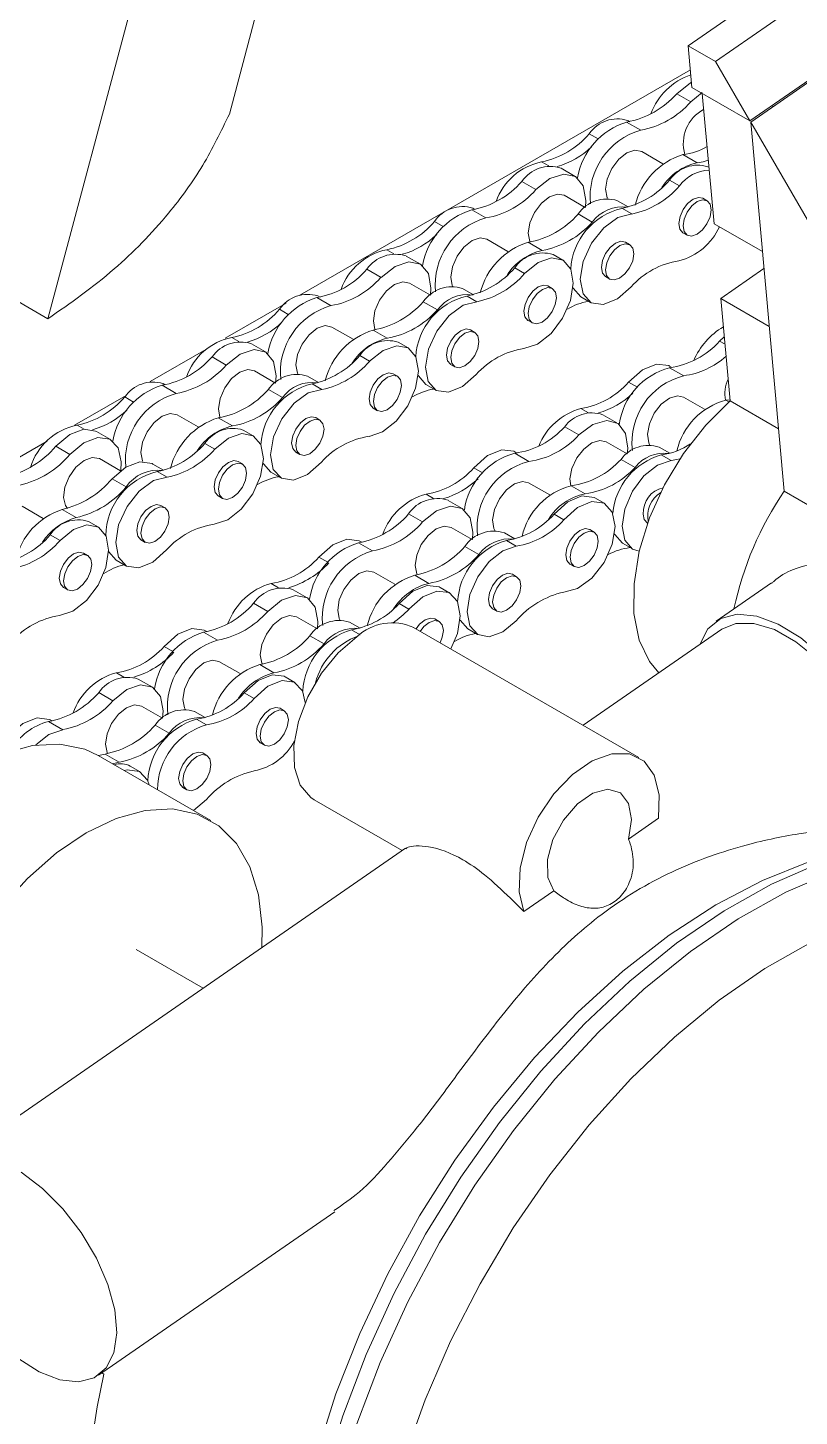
# Model space of a CAD drawing. Header units: millimetres. Extents: x 0 to 1189, y 0 to 841.
# Drawn here: x 765.47 to 773.22, y 663.24 to 677.19 of the extents above; entities that cross this region are included whole.
import ezdxf

# ---------------------------------------------------------------- set-up
doc = ezdxf.new("R2010")
doc.units = ezdxf.units.MM

msp = doc.modelspace()

# ---------------------------------------------------------------- linework, layer by layer
at = {"color": 7, "linetype": 'Continuous', "lineweight": 15}
for p, q in [((767.496, 676.325), (768.284, 679.281)), ((766.832, 678.611), (765.674, 674.268)), ((772.104, 677.011), (773.371, 677.888)), ((772.377, 676.853), (773.644, 677.73)), ((772.724, 676.255), (773.991, 677.132)), ((772.732, 676.243), (773.998, 677.12)), ((772.377, 676.853), (772.104, 677.011)), ((772.104, 677.011), (772.142, 676.591)), ((772.126, 676.769), (768.203, 674.504)), ((772.724, 676.255), (772.377, 676.853)), ((771.989, 676.529), (772.13, 676.447)), ((772.244, 676.542), (772.13, 676.447)), ((772.724, 676.255), (772.142, 676.591)), ((772.364, 675.223), (772.245, 676.532)), ((772.959, 676.4), (772.945, 676.408)), ((771.486, 676.244), (771.628, 676.162)), ((771.518, 676.248), (771.497, 676.261)), ((772.732, 676.243), (773.068, 672.535)), ((773.601, 674.746), (772.732, 676.243)), ((771.849, 675.826), (771.637, 675.949)), ((770.632, 675.843), (770.703, 675.803)), ((772.193, 675.836), (772.052, 675.917)), ((772.312, 675.79), (772.303, 675.795)), ((770.969, 675.698), (770.828, 675.78)), ((772.016, 675.604), (771.917, 675.661)), ((770.433, 675.647), (770.575, 675.566)), ((769.963, 675.367), (769.941, 675.379)), ((771.071, 675.386), (770.859, 675.508)), ((771.502, 675.391), (771.394, 675.453)), ((771.537, 675.321), (771.438, 675.378)), ((772.294, 675.454), (772.252, 675.478)), ((769.931, 675.362), (770.072, 675.281)), ((771.14, 675.239), (770.999, 675.321)), ((772.052, 675.132), (772.094, 675.107)), ((772.85, 674.943), (772.364, 675.223)), ((765.674, 674.268), (764.26, 675.084)), ((769.077, 674.961), (769.147, 674.921)), ((770.293, 674.945), (770.081, 675.067)), ((770.638, 674.954), (770.496, 675.036)), ((771.516, 675.013), (771.474, 675.038)), ((769.414, 674.817), (769.272, 674.898)), ((770.846, 674.856), (770.747, 674.914)), ((768.878, 674.766), (769.019, 674.684)), ((770.461, 674.723), (770.362, 674.78)), ((771.274, 674.691), (771.316, 674.667)), ((772.865, 674.772), (772.432, 674.472)), ((769.516, 674.504), (769.304, 674.626)), ((769.947, 674.509), (769.838, 674.572)), ((770.739, 674.572), (770.696, 674.597)), ((768.068, 674.426), (767.455, 674.072)), ((768.375, 674.481), (768.517, 674.399)), ((768.407, 674.485), (768.385, 674.497)), ((769.585, 674.357), (769.443, 674.439)), ((769.982, 674.439), (769.883, 674.496)), ((771.025, 674.488), (771.124, 674.431)), ((772.918, 674.191), (772.432, 674.472)), ((772.432, 674.472), (772.525, 673.443)), ((768.738, 674.063), (768.526, 674.185)), ((769.082, 674.072), (768.941, 674.154)), ((769.961, 674.131), (769.918, 674.156)), ((770.496, 674.25), (770.539, 674.226)), ((767.521, 674.08), (767.592, 674.039)), ((767.858, 673.935), (767.717, 674.017)), ((769.291, 673.975), (769.192, 674.032)), ((772.42, 674.042), (772.467, 674.085)), ((767.261, 673.96), (766.699, 673.636)), ((767.322, 673.884), (767.464, 673.802)), ((768.905, 673.841), (768.806, 673.898)), ((767.96, 673.622), (767.748, 673.744)), ((769.183, 673.69), (769.141, 673.715)), ((769.718, 673.809), (769.761, 673.785)), ((771.941, 673.778), (771.917, 673.792)), ((771.917, 673.776), (772.059, 673.695)), ((766.82, 673.599), (766.961, 673.517)), ((766.851, 673.603), (766.83, 673.616)), ((768.391, 673.627), (768.282, 673.69)), ((768.426, 673.557), (768.327, 673.614)), ((769.469, 673.607), (769.568, 673.55)), ((771.506, 673.63), (771.594, 673.579)), ((766.461, 673.498), (765.939, 673.197)), ((768.029, 673.476), (767.888, 673.557)), ((772.269, 673.358), (772.057, 673.48)), ((772.483, 673.45), (772.524, 673.454)), ((773.011, 673.163), (772.525, 673.443)), ((767.182, 673.181), (766.97, 673.304)), ((768.941, 673.369), (768.983, 673.344)), ((771.389, 673.222), (771.248, 673.303)), ((765.966, 673.198), (766.036, 673.157)), ((767.527, 673.191), (767.385, 673.272)), ((767.735, 673.093), (767.636, 673.15)), ((768.405, 673.25), (768.363, 673.274)), ((770.865, 673.182), (771.006, 673.1)), ((765.665, 673.039), (765.14, 672.736)), ((766.303, 673.053), (766.161, 673.135)), ((767.35, 672.959), (767.251, 673.016)), ((771.491, 672.909), (771.279, 673.031)), ((765.752, 672.987), (765.894, 672.905)), ((766.404, 672.74), (766.193, 672.863)), ((768.163, 672.928), (768.205, 672.903)), ((770.386, 672.918), (770.362, 672.932)), ((770.362, 672.916), (770.504, 672.835)), ((771.919, 672.916), (771.813, 672.977)), ((771.932, 672.843), (771.833, 672.9)), ((766.836, 672.746), (766.727, 672.808)), ((766.871, 672.676), (766.772, 672.733)), ((767.627, 672.809), (767.585, 672.833)), ((767.914, 672.725), (768.013, 672.668)), ((769.951, 672.77), (770.039, 672.719)), ((771.572, 672.774), (771.43, 672.855)), ((766.46, 672.579), (766.318, 672.66)), ((770.714, 672.498), (770.502, 672.62)), ((771.069, 672.508), (770.928, 672.59)), ((767.385, 672.487), (767.427, 672.462)), ((771.267, 672.41), (771.168, 672.467)), ((773.068, 672.535), (773.775, 672.127)), ((765.627, 672.262), (765.415, 672.384)), ((765.957, 672.27), (765.816, 672.351)), ((766.85, 672.368), (766.807, 672.392)), ((769.295, 672.307), (769.437, 672.226)), ((769.834, 672.362), (769.693, 672.443)), ((770.856, 672.248), (770.757, 672.305)), ((766.18, 672.174), (766.081, 672.231)), ((769.936, 672.049), (769.724, 672.171)), ((771.694, 672.214), (771.697, 672.213)), ((765.795, 672.04), (765.696, 672.097)), ((766.607, 672.046), (766.65, 672.021)), ((768.827, 672.022), (768.806, 672.034)), ((770.364, 672.056), (770.258, 672.117)), ((770.377, 671.983), (770.278, 672.04)), ((771.159, 672.125), (771.117, 672.15)), ((766.072, 671.89), (766.03, 671.914)), ((766.283, 671.928), (766.358, 671.843)), ((768.793, 672.017), (768.934, 671.936)), ((770.002, 671.899), (769.861, 671.981)), ((771.445, 672.012), (771.544, 671.955)), ((766.358, 671.843), (766.457, 671.786)), ((768.395, 671.872), (768.484, 671.821)), ((770.917, 671.803), (770.959, 671.779)), ((769.158, 671.6), (768.946, 671.722)), ((769.5, 671.609), (769.358, 671.691)), ((770.381, 671.676), (770.339, 671.701)), ((772.94, 671.614), (772.385, 671.23)), ((765.83, 671.568), (765.872, 671.543)), ((768.279, 671.464), (768.137, 671.545)), ((769.711, 671.512), (769.612, 671.569)), ((767.74, 671.409), (767.881, 671.328)), ((769.3, 671.35), (769.201, 671.407)), ((770.139, 671.354), (770.181, 671.33)), ((768.38, 671.151), (768.169, 671.273)), ((768.808, 671.158), (768.703, 671.219)), ((769.603, 671.227), (769.561, 671.252)), ((767.237, 671.119), (767.378, 671.037)), ((767.271, 671.124), (767.25, 671.136)), ((768.447, 671.001), (768.305, 671.083)), ((771.61, 669.859), (769.347, 671.165)), ((769.89, 671.152), (769.989, 671.095)), ((772.442, 671.148), (771.049, 670.183)), ((766.84, 670.974), (766.928, 670.923)), ((767.603, 670.702), (767.391, 670.824)), ((767.944, 670.711), (767.803, 670.793)), ((766.723, 670.566), (766.581, 670.647)), ((768.155, 670.614), (768.056, 670.671)), ((766.184, 670.511), (766.325, 670.43)), ((767.745, 670.452), (767.646, 670.509)), ((766.825, 670.253), (766.613, 670.375)), ((768.048, 670.329), (768.005, 670.354)), ((765.681, 670.221), (765.823, 670.139)), ((765.715, 670.226), (765.695, 670.238)), ((767.253, 670.26), (767.147, 670.321)), ((767.266, 670.187), (767.167, 670.244)), ((766.891, 670.103), (766.75, 670.185)), ((767.805, 670.007), (767.848, 669.983)), ((767.309, 669.227), (766.178, 669.88)), ((766.18, 669.879), (766.247, 669.894)), ((766.388, 669.813), (766.247, 669.894)), ((766.322, 669.797), (766.388, 669.813)), ((767.27, 669.88), (767.228, 669.905)), ((766.6, 669.716), (766.501, 669.773)), ((767.028, 669.558), (767.07, 669.534)), ((767.266, 669.436), (767.135, 669.328)), ((768.347, 669.433), (769.23, 668.924)), ((771.505, 669.04), (771.806, 669.249)), ((769.265, 668.948), (764.702, 665.789)), ((770.453, 668.312), (770.754, 668.521)), ((767.234, 667.542), (766.56, 667.931)), ((766.182, 663.652), (768.555, 665.294)), ((766.235, 663.663), (766.215, 663.675))]:
    msp.add_line(p, q, dxfattribs=at)
at = {"color": 8, "linetype": 'Continuous', "lineweight": 15}
for p, q in [((771.111, 676.127), (771.2, 676.076)), ((769.556, 675.245), (769.644, 675.194)), ((768, 674.363), (768.088, 674.312)), ((772.42, 674.042), (772.474, 674.011)), ((766.445, 673.482), (766.533, 673.431)), ((772.513, 673.433), (772.483, 673.45)), ((771.027, 673.366), (771.102, 673.322)), ((769.472, 672.506), (769.547, 672.463)), ((767.916, 671.608), (767.991, 671.564)), ((768.809, 671.092), (768.722, 671.142)), ((766.361, 670.71), (766.436, 670.666))]:
    msp.add_line(p, q, dxfattribs=at)
at = {"color": 7, "linetype": 'Continuous', "lineweight": 15, "flags": 128}
for points in [[(772.138, 676.644), (772.129, 676.639), (771.989, 676.529)], [(771.637, 675.949), (771.57, 675.962), (771.489, 675.935), (771.408, 675.87), (771.338, 675.778), (771.292, 675.672), (771.275, 675.569), (771.29, 675.484), (771.293, 675.478)], [(772.306, 675.86), (772.254, 675.846), (772.193, 675.836)], [(771.072, 675.385), (771.077, 675.456), (771.05, 675.603), (770.973, 675.696), (770.855, 675.722), (770.715, 675.676), (770.575, 675.566)], [(770.515, 675.038), (770.513, 675.043), (770.497, 675.128), (770.514, 675.231), (770.561, 675.337), (770.63, 675.429), (770.711, 675.494), (770.792, 675.521), (770.859, 675.508)], [(772.252, 675.478), (772.207, 675.487), (772.153, 675.469), (772.099, 675.426), (772.053, 675.364), (772.022, 675.294), (772.01, 675.225), (772.021, 675.168), (772.051, 675.132), (772.052, 675.132)], [(772.053, 675.201), (772.064, 675.269), (772.095, 675.34), (772.141, 675.402), (772.195, 675.445), (772.249, 675.463), (772.295, 675.453), (772.325, 675.418), (772.336, 675.361), (772.324, 675.292), (772.293, 675.221), (772.247, 675.16), (772.193, 675.117), (772.139, 675.098), (772.093, 675.108), (772.063, 675.144), (772.053, 675.201)], [(771.537, 675.321), (771.399, 675.286), (771.257, 675.182), (771.134, 675.026), (771.051, 674.843), (771.02, 674.664), (771.048, 674.518), (771.13, 674.428), (771.251, 674.411), (771.393, 674.468), (771.532, 674.59)], [(770.081, 675.067), (770.014, 675.081), (769.933, 675.053), (769.852, 674.988), (769.783, 674.896), (769.736, 674.79), (769.719, 674.687), (769.735, 674.602), (769.737, 674.596)], [(771.474, 675.038), (771.429, 675.047), (771.375, 675.028), (771.321, 674.985), (771.275, 674.924), (771.244, 674.853), (771.233, 674.784), (771.243, 674.727), (771.273, 674.692), (771.274, 674.691)], [(771.275, 674.76), (771.286, 674.829), (771.317, 674.899), (771.363, 674.961), (771.418, 675.004), (771.472, 675.022), (771.517, 675.012), (771.548, 674.977), (771.558, 674.92), (771.547, 674.851), (771.515, 674.781), (771.469, 674.719), (771.415, 674.676), (771.361, 674.658), (771.315, 674.667), (771.285, 674.703), (771.275, 674.76)], [(769.516, 674.504), (769.521, 674.575), (769.495, 674.721), (769.417, 674.815), (769.299, 674.84), (769.16, 674.794), (769.019, 674.684)], [(770.455, 673.968), (770.59, 674.012), (770.727, 674.119), (770.843, 674.274), (770.921, 674.451), (770.95, 674.624), (770.924, 674.766), (770.848, 674.856), (770.733, 674.879), (770.597, 674.832), (770.461, 674.723)], [(768.959, 674.156), (768.957, 674.161), (768.942, 674.246), (768.958, 674.349), (769.005, 674.455), (769.074, 674.548), (769.156, 674.612), (769.237, 674.64), (769.304, 674.626)], [(770.696, 674.597), (770.651, 674.606), (770.597, 674.587), (770.543, 674.544), (770.497, 674.483), (770.466, 674.412), (770.455, 674.343), (770.465, 674.287), (770.495, 674.251), (770.496, 674.25)], [(770.497, 674.319), (770.508, 674.388), (770.539, 674.458), (770.586, 674.52), (770.64, 674.563), (770.694, 674.581), (770.739, 674.572), (770.77, 674.536), (770.78, 674.479), (770.769, 674.41), (770.738, 674.34), (770.692, 674.278), (770.637, 674.235), (770.583, 674.217), (770.538, 674.226), (770.507, 674.262), (770.497, 674.319)], [(770.947, 674.579), (770.949, 674.575), (771.025, 674.488)], [(769.982, 674.439), (769.844, 674.405), (769.702, 674.301), (769.579, 674.144), (769.495, 673.962), (769.465, 673.782), (769.493, 673.636), (769.574, 673.546), (769.696, 673.529), (769.837, 673.586), (769.976, 673.708)], [(768.526, 674.185), (768.459, 674.199), (768.378, 674.172), (768.297, 674.107), (768.227, 674.014), (768.181, 673.909), (768.164, 673.805), (768.179, 673.72), (768.182, 673.714)], [(769.918, 674.156), (769.874, 674.165), (769.82, 674.147), (769.765, 674.103), (769.719, 674.042), (769.688, 673.971), (769.677, 673.902), (769.687, 673.846), (769.717, 673.81), (769.718, 673.809)], [(769.719, 673.878), (769.731, 673.947), (769.762, 674.017), (769.808, 674.079), (769.862, 674.122), (769.916, 674.14), (769.962, 674.131), (769.992, 674.095), (770.002, 674.038), (769.991, 673.969), (769.96, 673.899), (769.914, 673.837), (769.86, 673.794), (769.805, 673.776), (769.76, 673.785), (769.73, 673.821), (769.719, 673.878)], [(768.899, 673.086), (769.035, 673.13), (769.171, 673.238), (769.287, 673.392), (769.366, 673.569), (769.394, 673.742), (769.368, 673.884), (769.292, 673.974), (769.177, 673.997), (769.041, 673.95), (768.905, 673.841)], [(767.96, 673.622), (767.966, 673.693), (767.939, 673.84), (767.861, 673.933), (767.744, 673.959), (767.604, 673.913), (767.464, 673.802)], [(767.404, 673.275), (767.401, 673.279), (767.386, 673.364), (767.403, 673.468), (767.449, 673.574), (767.519, 673.666), (767.6, 673.731), (767.681, 673.758), (767.748, 673.744)], [(769.141, 673.715), (769.096, 673.724), (769.042, 673.706), (768.988, 673.663), (768.941, 673.601), (768.91, 673.53), (768.899, 673.462), (768.909, 673.405), (768.94, 673.369), (768.941, 673.369)], [(768.942, 673.437), (768.953, 673.506), (768.984, 673.577), (769.03, 673.638), (769.084, 673.681), (769.138, 673.699), (769.184, 673.69), (769.214, 673.654), (769.224, 673.597), (769.213, 673.529), (769.182, 673.458), (769.136, 673.396), (769.082, 673.353), (769.028, 673.335), (768.982, 673.345), (768.952, 673.38), (768.942, 673.437)], [(771.506, 673.63), (771.644, 673.754), (771.786, 673.812), (771.909, 673.797), (771.917, 673.792)], [(769.392, 673.697), (769.394, 673.693), (769.469, 673.607)], [(768.426, 673.557), (768.288, 673.523), (768.146, 673.419), (768.023, 673.263), (767.94, 673.08), (767.909, 672.901), (767.937, 672.754), (768.018, 672.665), (768.14, 672.647), (768.282, 672.704), (768.421, 672.827)], [(771.808, 670.709), (771.714, 670.823), (771.611, 671.04), (771.559, 671.305), (771.56, 671.606), (771.613, 671.931), (771.717, 672.267), (771.867, 672.6), (772.058, 672.915), (772.28, 673.2), (772.525, 673.443)], [(772.057, 673.48), (771.996, 673.494), (771.916, 673.47), (771.834, 673.408), (771.763, 673.318), (771.715, 673.212), (771.695, 673.108), (771.708, 673.021), (771.717, 673.001)], [(766.97, 673.304), (766.903, 673.317), (766.822, 673.29), (766.741, 673.225), (766.672, 673.133), (766.625, 673.027), (766.608, 672.924), (766.624, 672.839), (766.626, 672.833)], [(768.363, 673.274), (768.318, 673.283), (768.264, 673.265), (768.21, 673.222), (768.164, 673.16), (768.133, 673.09), (768.121, 673.021), (768.132, 672.964), (768.162, 672.928), (768.163, 672.928)], [(766.161, 673.135), (766.153, 673.139), (766.033, 673.157), (765.892, 673.104), (765.752, 672.987)], [(768.164, 672.996), (768.175, 673.065), (768.206, 673.136), (768.252, 673.197), (768.307, 673.24), (768.361, 673.259), (768.406, 673.249), (768.436, 673.213), (768.447, 673.157), (768.435, 673.088), (768.404, 673.017), (768.358, 672.956), (768.304, 672.912), (768.25, 672.894), (768.204, 672.904), (768.174, 672.94), (768.164, 672.996)], [(771.006, 673.1), (771.147, 673.206), (771.286, 673.246), (771.401, 673.214), (771.475, 673.116), (771.497, 672.966), (771.492, 672.909)], [(766.405, 672.74), (766.41, 672.829), (766.378, 672.971), (766.295, 673.057), (766.174, 673.075), (766.033, 673.022), (765.894, 672.905)], [(767.344, 672.204), (767.479, 672.248), (767.616, 672.356), (767.732, 672.51), (767.81, 672.687), (767.839, 672.86), (767.813, 673.003), (767.736, 673.092), (767.621, 673.115), (767.486, 673.069), (767.35, 672.959)], [(771.279, 673.031), (771.218, 673.045), (771.138, 673.021), (771.056, 672.959), (770.986, 672.869), (770.937, 672.763), (770.917, 672.659), (770.924, 672.59)], [(765.869, 672.362), (765.849, 672.39), (765.831, 672.472), (765.844, 672.575), (765.888, 672.681), (765.955, 672.775), (766.036, 672.844), (766.117, 672.875), (766.188, 672.865), (766.193, 672.863)], [(769.951, 672.77), (770.089, 672.894), (770.231, 672.952), (770.354, 672.937), (770.362, 672.932)], [(766.727, 672.808), (766.719, 672.813), (766.598, 672.83), (766.457, 672.777), (766.318, 672.66)], [(767.585, 672.833), (767.54, 672.842), (767.486, 672.824), (767.432, 672.781), (767.386, 672.719), (767.355, 672.649), (767.344, 672.58), (767.354, 672.523), (767.384, 672.487), (767.385, 672.487)], [(767.386, 672.555), (767.397, 672.624), (767.428, 672.695), (767.475, 672.756), (767.529, 672.8), (767.583, 672.818), (767.628, 672.808), (767.659, 672.772), (767.669, 672.716), (767.658, 672.647), (767.627, 672.576), (767.58, 672.515), (767.526, 672.472), (767.472, 672.453), (767.427, 672.463), (767.396, 672.499), (767.386, 672.555)], [(767.836, 672.815), (767.838, 672.811), (767.914, 672.725)], [(771.613, 671.932), (771.545, 671.954), (771.467, 672.042), (771.44, 672.184), (771.467, 672.356), (771.545, 672.534), (771.66, 672.689), (771.796, 672.797), (771.932, 672.843)], [(771.932, 672.843), (771.99, 672.852), (772.02, 672.859)], [(766.871, 672.676), (766.733, 672.641), (766.591, 672.537), (766.468, 672.381), (766.384, 672.198), (766.354, 672.019), (766.381, 671.872), (766.463, 671.783), (766.585, 671.765), (766.726, 671.823), (766.865, 671.945)], [(770.502, 672.62), (770.441, 672.634), (770.361, 672.61), (770.279, 672.548), (770.208, 672.458), (770.16, 672.352), (770.14, 672.248), (770.153, 672.161), (770.162, 672.141)], [(770.757, 672.305), (770.895, 672.428), (771.037, 672.487), (771.16, 672.471), (771.168, 672.467)], [(766.807, 672.392), (766.763, 672.401), (766.709, 672.383), (766.654, 672.34), (766.608, 672.279), (766.577, 672.208), (766.566, 672.139), (766.576, 672.082), (766.606, 672.047), (766.607, 672.046)], [(766.608, 672.115), (766.619, 672.183), (766.651, 672.254), (766.697, 672.316), (766.751, 672.359), (766.805, 672.377), (766.851, 672.367), (766.881, 672.332), (766.891, 672.275), (766.88, 672.206), (766.849, 672.135), (766.803, 672.074), (766.748, 672.031), (766.694, 672.012), (766.649, 672.022), (766.619, 672.058), (766.608, 672.115)], [(769.437, 672.226), (769.577, 672.338), (769.717, 672.385), (769.835, 672.361), (769.914, 672.269), (769.942, 672.124), (769.937, 672.049)], [(770.856, 672.248), (770.994, 672.371), (771.136, 672.43), (771.259, 672.414), (771.341, 672.326), (771.37, 672.181), (771.341, 672.002), (771.259, 671.819), (771.136, 671.662), (770.994, 671.556), (770.856, 671.52)], [(771.694, 672.214), (771.694, 672.214), (771.663, 672.25), (771.652, 672.306)], [(765.789, 671.285), (765.924, 671.329), (766.06, 671.437), (766.177, 671.591), (766.255, 671.768), (766.283, 671.941), (766.257, 672.084), (766.181, 672.173), (766.066, 672.196), (765.93, 672.15), (765.795, 672.04)], [(769.724, 672.171), (769.655, 672.185), (769.574, 672.156), (769.493, 672.091), (769.424, 671.998), (769.378, 671.892), (769.362, 671.789), (769.378, 671.704), (769.383, 671.694)], [(768.395, 671.872), (768.534, 671.996), (768.676, 672.054), (768.798, 672.038), (768.806, 672.034)], [(770.917, 671.803), (770.917, 671.803), (770.886, 671.839), (770.875, 671.895), (770.886, 671.964), (770.917, 672.034), (770.963, 672.096), (771.017, 672.14), (771.071, 672.159), (771.117, 672.15)], [(771.201, 672.034), (771.19, 672.09), (771.159, 672.125), (771.113, 672.134), (771.059, 672.115), (771.005, 672.072), (770.959, 672.01), (770.928, 671.939), (770.918, 671.871), (770.928, 671.814), (770.959, 671.779), (771.005, 671.77), (771.059, 671.789), (771.113, 671.833), (771.159, 671.894), (771.19, 671.965), (771.201, 672.034)], [(771.445, 672.012), (771.368, 672.099), (771.365, 672.107)], [(766.03, 671.914), (765.985, 671.923), (765.931, 671.905), (765.877, 671.862), (765.831, 671.8), (765.8, 671.73), (765.788, 671.661), (765.799, 671.604), (765.829, 671.568), (765.83, 671.568)], [(765.831, 671.636), (765.842, 671.705), (765.873, 671.776), (765.919, 671.837), (765.974, 671.88), (766.028, 671.899), (766.073, 671.889), (766.103, 671.853), (766.114, 671.797), (766.102, 671.728), (766.071, 671.657), (766.025, 671.596), (765.971, 671.552), (765.917, 671.534), (765.871, 671.544), (765.841, 671.58), (765.831, 671.636)], [(770.377, 671.232), (770.241, 671.121), (770.105, 671.073), (769.99, 671.094), (769.912, 671.182), (769.885, 671.324), (769.912, 671.496), (769.99, 671.674), (770.105, 671.829), (770.241, 671.937), (770.377, 671.983)], [(768.946, 671.722), (768.878, 671.736), (768.796, 671.707), (768.715, 671.642), (768.646, 671.549), (768.6, 671.443), (768.584, 671.34), (768.6, 671.255), (768.607, 671.243)], [(770.097, 671.446), (770.108, 671.515), (770.139, 671.585), (770.185, 671.647), (770.239, 671.691), (770.293, 671.71), (770.339, 671.701)], [(770.423, 671.585), (770.412, 671.641), (770.381, 671.676), (770.335, 671.685), (770.281, 671.666), (770.227, 671.623), (770.181, 671.561), (770.151, 671.49), (770.14, 671.422), (770.151, 671.365), (770.181, 671.33), (770.227, 671.321), (770.281, 671.34), (770.335, 671.384), (770.381, 671.445), (770.412, 671.516), (770.423, 671.585)], [(767.881, 671.328), (768.021, 671.439), (768.161, 671.487), (768.28, 671.463), (768.359, 671.371), (768.386, 671.226), (768.381, 671.151)], [(769.201, 671.407), (769.34, 671.53), (769.482, 671.589), (769.604, 671.573), (769.612, 671.569)], [(769.3, 671.35), (769.439, 671.473), (769.581, 671.532), (769.703, 671.516), (769.786, 671.428), (769.815, 671.283), (769.786, 671.104), (769.72, 670.95)], [(770.139, 671.354), (770.139, 671.354), (770.108, 671.39), (770.097, 671.446)], [(768.169, 671.273), (768.1, 671.286), (768.019, 671.258), (767.937, 671.193), (767.869, 671.1), (767.823, 670.994), (767.806, 670.891), (767.823, 670.806), (767.828, 670.796)], [(769.371, 671.152), (769.407, 671.198), (769.461, 671.242), (769.515, 671.261), (769.561, 671.252)], [(769.645, 671.136), (769.634, 671.192), (769.603, 671.227), (769.558, 671.236), (769.503, 671.217), (769.449, 671.174), (769.413, 671.127)], [(769.89, 671.152), (769.813, 671.239), (769.813, 671.241)], [(774.134, 669.135), (774.175, 669.334), (774.165, 669.571), (774.104, 669.835), (773.997, 670.111), (773.848, 670.385), (773.664, 670.643), (773.456, 670.873), (773.234, 671.062), (773.009, 671.2), (772.793, 671.281), (772.597, 671.3), (772.431, 671.257), (772.303, 671.153), (772.221, 670.995)], [(774.056, 669.18), (774.102, 669.367), (774.096, 669.595), (774.04, 669.849), (773.935, 670.116), (773.788, 670.382), (773.608, 670.63), (773.404, 670.847), (773.187, 671.022), (772.97, 671.144), (772.765, 671.206), (772.584, 671.206), (772.442, 671.148)], [(766.84, 670.974), (766.978, 671.098), (767.12, 671.156), (767.242, 671.14), (767.25, 671.136)], [(768.347, 669.433), (768.313, 669.456), (768.208, 669.582), (768.15, 669.76), (768.144, 669.979), (768.19, 670.222), (768.285, 670.47), (768.422, 670.706), (768.59, 670.911), (768.777, 671.071)], [(769.612, 671.012), (769.634, 671.067), (769.645, 671.136)], [(767.391, 670.824), (767.322, 670.837), (767.241, 670.809), (767.16, 670.744), (767.091, 670.651), (767.045, 670.545), (767.029, 670.442), (767.045, 670.357), (767.051, 670.345)], [(767.646, 670.509), (767.784, 670.632), (767.926, 670.691), (768.048, 670.675), (768.056, 670.671)], [(767.745, 670.452), (767.883, 670.575), (768.025, 670.634), (768.147, 670.618), (768.23, 670.53), (768.258, 670.411)], [(766.325, 670.43), (766.466, 670.541), (766.605, 670.589), (766.724, 670.565), (766.803, 670.473), (766.831, 670.328), (766.825, 670.253)], [(766.613, 670.375), (766.544, 670.388), (766.463, 670.36), (766.382, 670.295), (766.313, 670.202), (766.267, 670.096), (766.251, 669.993), (766.267, 669.908), (766.272, 669.898)], [(767.805, 670.007), (767.805, 670.007), (767.775, 670.043), (767.764, 670.099), (767.775, 670.168), (767.805, 670.238), (767.851, 670.3), (767.905, 670.344), (767.96, 670.363), (768.005, 670.354)], [(765.284, 670.076), (765.422, 670.2), (765.564, 670.258), (765.687, 670.242), (765.695, 670.238)], [(768.089, 670.238), (768.078, 670.294), (768.048, 670.329), (768.002, 670.338), (767.948, 670.319), (767.894, 670.276), (767.848, 670.214), (767.817, 670.143), (767.806, 670.074), (767.817, 670.018), (767.848, 669.983), (767.894, 669.974), (767.948, 669.993), (768.002, 670.036), (768.048, 670.098), (768.078, 670.169), (768.089, 670.238)], [(765.552, 669.986), (765.682, 670.089), (765.823, 670.139)], [(763.678, 665.55), (763.518, 665.67), (763.357, 665.872), (763.242, 666.127), (763.176, 666.428), (763.161, 666.767), (763.197, 667.133), (763.284, 667.517), (763.418, 667.905), (763.596, 668.289), (763.813, 668.656), (764.062, 668.995), (764.336, 669.297), (764.627, 669.554), (764.928, 669.757), (765.228, 669.9), (765.519, 669.98), (765.794, 669.995), (766.043, 669.943), (766.178, 669.88)], [(766.986, 669.65), (766.997, 669.719), (767.028, 669.789), (767.073, 669.851), (767.128, 669.895), (767.182, 669.914), (767.228, 669.905)], [(767.311, 669.789), (767.301, 669.845), (767.27, 669.88), (767.224, 669.889), (767.17, 669.87), (767.116, 669.827), (767.07, 669.765), (767.039, 669.694), (767.029, 669.625), (767.039, 669.569), (767.07, 669.534), (767.116, 669.525), (767.17, 669.544), (767.224, 669.587), (767.27, 669.649), (767.301, 669.72), (767.311, 669.789)], [(770.453, 668.312), (770.406, 668.51), (770.416, 668.747), (770.481, 669.004), (770.598, 669.26), (770.755, 669.494), (770.941, 669.688), (771.141, 669.826), (771.338, 669.897), (771.516, 669.896), (771.663, 669.821), (771.764, 669.681), (771.813, 669.484), (771.806, 669.249)], [(766.439, 669.729), (766.469, 669.736), (766.592, 669.72), (766.674, 669.632), (766.692, 669.584)], [(767.028, 669.558), (767.028, 669.558), (766.997, 669.594), (766.986, 669.65)], [(770.754, 668.521), (770.695, 668.654), (770.692, 668.834), (770.746, 669.035), (770.851, 669.231), (770.991, 669.394), (771.147, 669.502), (771.298, 669.541), (771.424, 669.504), (771.506, 669.397), (771.534, 669.235), (771.505, 669.04)], [(764.537, 665.145), (764.488, 665.219), (764.373, 665.474), (764.307, 665.775), (764.292, 666.114), (764.329, 666.48), (764.415, 666.863), (764.549, 667.252), (764.727, 667.636), (764.944, 668.003), (765.193, 668.342), (765.467, 668.644), (765.759, 668.901), (766.059, 669.104), (766.359, 669.247), (766.651, 669.327), (766.925, 669.342), (767.174, 669.29), (767.391, 669.173), (767.569, 668.996), (767.703, 668.762), (767.789, 668.478), (767.826, 668.154), (767.823, 667.95)], [(774.096, 668.981), (773.771, 668.933), (773.316, 668.811), (772.852, 668.625), (772.382, 668.378), (771.912, 668.073), (771.449, 667.712), (770.997, 667.301), (770.562, 666.844), (770.148, 666.346), (769.761, 665.814), (769.406, 665.253), (769.086, 664.67), (768.805, 664.072), (768.566, 663.466), (768.373, 662.859), (768.227, 662.259), (768.131, 661.671), (768.085, 661.104), (768.09, 660.564), (768.145, 660.057), (768.251, 659.589), (768.406, 659.165), (768.416, 659.143)], [(775.792, 668.734), (775.553, 668.853), (775.175, 668.972), (774.767, 669.027), (774.335, 669.015), (773.883, 668.937), (773.417, 668.793), (772.942, 668.587), (772.464, 668.319), (771.987, 667.993), (771.518, 667.613), (771.062, 667.183), (770.623, 666.707), (770.208, 666.193), (769.821, 665.644), (769.466, 665.069), (769.148, 664.472), (768.869, 663.862), (768.634, 663.245), (768.445, 662.628)], [(765.372, 663.824), (765.587, 663.688), (765.793, 663.607), (765.981, 663.586), (766.139, 663.626), (766.26, 663.726), (766.337, 663.879), (766.366, 664.077), (766.345, 664.31), (766.275, 664.565), (766.16, 664.829), (766.007, 665.086), (765.823, 665.324), (765.619, 665.53), (765.405, 665.692)], [(766.235, 663.663), (766.169, 663.335), (766.109, 662.943)]]:
    msp.add_lwpolyline(points, dxfattribs=at)
at = {"color": 8, "linetype": 'Continuous', "lineweight": 15, "flags": 128}
for points in [[(768.776, 663.163), (769.011, 663.78), (769.289, 664.39), (769.608, 664.987), (769.963, 665.563), (770.35, 666.111), (770.765, 666.626), (771.203, 667.101), (771.659, 667.531), (772.129, 667.911), (772.605, 668.237), (773.084, 668.505), (773.559, 668.712), (774.025, 668.855), (774.476, 668.933), (774.909, 668.945), (775.316, 668.891), (775.695, 668.771), (775.934, 668.652)], [(773.335, 667.999), (772.875, 667.739), (772.416, 667.421), (771.966, 667.051), (771.528, 666.631), (771.109, 666.167), (770.714, 665.666), (770.348, 665.132), (770.014, 664.572), (769.717, 663.994), (769.461, 663.404), (769.248, 662.809)]]:
    msp.add_lwpolyline(points, dxfattribs=at)
at = {"color": 7, "linetype": 'Continuous', "lineweight": 15}
for centre, radius, start, end in [((772.345, 676.101), 0.655, 109.1364, 159.8589), ((771.334, 677.099), 0.868, 280.1092, 318.9804), ((771.475, 677.017), 0.868, 280.1092, 318.9804), ((772.445, 676.028), 0.39, 118.3781, 196.1914), ((771.7, 675.558), 0.719, 107.2764, 169.9907), ((771.393, 675.936), 0.34, 72.3471, 145.9908), ((770.456, 676.687), 0.862, 281.7771, 319.4691), ((771.818, 675.49), 0.699, 105.8183, 185.6398), ((770.568, 676.582), 0.815, 285.6466, 313.9322), ((771.974, 676.553), 0.641, 276.9986, 299.9163), ((770.751, 675.246), 0.609, 101.2204, 160.9578), ((770.72, 675.449), 0.349, 71.9521, 145.2588), ((772.264, 675.236), 0.714, 107.2476, 165.9364), ((772.322, 675.28), 0.571, 103.0018, 147.4563), ((772.2, 675.471), 0.34, 72.3471, 145.9908), ((771.263, 676.221), 0.862, 281.7771, 319.4691), ((772.335, 675.361), 0.401, 92.9015, 142.6789), ((769.778, 676.217), 0.868, 280.1088, 318.9804), ((769.92, 676.135), 0.868, 280.1088, 318.9804), ((771.362, 676.164), 0.862, 281.7771, 319.4691), ((769.838, 675.055), 0.34, 72.3457, 145.9921), ((771.592, 674.726), 0.669, 103.258, 176.6018), ((771.286, 675.122), 0.349, 71.9521, 145.2588), ((771.444, 675.016), 0.376, 82.1653, 143.6449), ((768.901, 675.805), 0.862, 281.7769, 319.4689), ((770.144, 674.676), 0.719, 107.2761, 169.9912), ((770.263, 674.608), 0.699, 105.8168, 185.6416), ((770.344, 675.89), 0.868, 280.1088, 318.9804), ((770.485, 675.809), 0.868, 280.1088, 318.9804), ((769.012, 675.702), 0.817, 285.6684, 313.9105), ((771.856, 675.448), 0.618, 284.4713, 335.4992), ((769.195, 674.364), 0.609, 101.2208, 160.9574), ((770.708, 674.354), 0.714, 107.2476, 165.9364), ((769.164, 674.567), 0.349, 71.9501, 145.2601), ((770.766, 674.398), 0.571, 103.0018, 147.4563), ((770.644, 674.589), 0.34, 72.3457, 145.9921), ((772.134, 674.05), 0.809, 98.7626, 138.1226), ((768.223, 675.335), 0.868, 280.1097, 318.98), ((768.364, 675.254), 0.868, 280.1097, 318.98), ((769.707, 675.34), 0.862, 281.7769, 319.4689), ((769.806, 675.283), 0.862, 281.7769, 319.4689), ((769.73, 674.24), 0.349, 71.9501, 145.2601), ((768.589, 673.794), 0.719, 107.2788, 169.9882), ((768.282, 674.173), 0.34, 72.3464, 145.9914), ((768.707, 673.727), 0.699, 105.8167, 185.6417), ((768.788, 675.009), 0.868, 280.1097, 318.98), ((770.036, 673.845), 0.669, 103.2582, 176.6016), ((769.888, 674.134), 0.376, 82.1631, 143.647), ((771.221, 673.793), 0.661, 100.2908, 120.0055), ((767.345, 674.923), 0.862, 281.7769, 319.4688), ((768.93, 674.927), 0.868, 280.1097, 318.98), ((767.457, 674.819), 0.815, 285.6464, 313.9325), ((769.152, 673.472), 0.714, 107.2504, 165.9338), ((772.823, 673.563), 0.722, 120.3367, 156.7591), ((767.64, 673.482), 0.609, 101.2208, 160.9574), ((767.609, 673.685), 0.349, 71.9515, 145.2588), ((769.211, 673.516), 0.571, 103.001, 147.4567), ((769.088, 673.708), 0.34, 72.3464, 145.9914), ((771.805, 674.596), 0.827, 277.7805, 317.9619), ((766.667, 674.454), 0.868, 280.1092, 318.9805), ((768.151, 674.458), 0.862, 281.7769, 319.4688), ((768.25, 674.401), 0.862, 281.7769, 319.4688), ((770.578, 673.169), 0.809, 98.7625, 138.1227), ((771.96, 674.47), 0.781, 277.249, 312.1751), ((766.809, 674.372), 0.868, 280.1092, 318.9805), ((768.174, 673.359), 0.349, 71.9515, 145.2588), ((772.095, 673.108), 0.691, 104.8577, 171.7735), ((767.033, 672.913), 0.719, 107.2764, 169.9907), ((766.727, 673.291), 0.34, 72.3471, 145.9908), ((768.481, 672.963), 0.669, 103.2592, 176.6008), ((768.332, 673.253), 0.376, 82.1672, 143.6432), ((769.665, 672.911), 0.661, 100.2875, 120.0072), ((770.893, 674.174), 0.82, 279.405, 318.4059), ((772.23, 673.025), 0.691, 104.3724, 186.6328), ((772.824, 673.514), 0.351, 155.2384, 190.5092), ((765.79, 674.042), 0.862, 281.7769, 319.4694), ((767.151, 672.845), 0.699, 105.8169, 185.6409), ((767.233, 674.127), 0.868, 280.1092, 318.9805), ((767.374, 674.045), 0.868, 280.1092, 318.9805), ((770.95, 674.164), 0.88, 286.6664, 312.8408), ((772.657, 672.789), 0.683, 104.7873, 167.2341), ((765.901, 673.937), 0.815, 285.6464, 313.9331), ((771.193, 672.754), 0.634, 105.1905, 158.3643), ((771.138, 672.984), 0.338, 71.0597, 144.0932), ((766.087, 672.594), 0.616, 101.3711, 163.0189), ((767.597, 672.591), 0.714, 107.2476, 165.9364), ((767.655, 672.635), 0.571, 103.0011, 147.4564), ((767.533, 672.826), 0.34, 72.3471, 145.9908), ((770.25, 673.736), 0.827, 277.7804, 317.962), ((766.596, 673.576), 0.862, 281.7769, 319.4694), ((769.023, 672.287), 0.809, 98.7628, 138.1228), ((770.392, 673.654), 0.827, 277.7804, 317.962), ((771.751, 673.558), 0.663, 277.1013, 304.598), ((765.043, 673.577), 0.922, 282.9461, 320.2575), ((765.185, 673.495), 0.922, 282.9461, 320.2575), ((766.695, 673.519), 0.862, 281.7769, 319.4694), ((770.54, 672.248), 0.691, 104.8577, 171.7735), ((772.02, 672.25), 0.676, 106.0351, 174.5951), ((771.704, 672.657), 0.338, 71.0597, 144.0932), ((771.862, 672.549), 0.368, 82.614, 142.2808), ((766.924, 672.081), 0.669, 103.1727, 179.3232), ((766.781, 672.355), 0.392, 83.0873, 145.0918), ((769.338, 673.314), 0.82, 279.4048, 318.4061), ((770.675, 672.165), 0.691, 104.3722, 186.6327), ((770.816, 673.409), 0.827, 277.7804, 317.962), ((770.957, 673.328), 0.827, 277.7804, 317.962), ((765.609, 673.25), 0.922, 282.9461, 320.2575), ((768.109, 672.03), 0.661, 100.2898, 120.0049), ((769.395, 673.304), 0.88, 286.6664, 312.8408), ((771.102, 671.929), 0.683, 104.791, 167.2302), ((765.751, 673.168), 0.922, 282.9461, 320.2575), ((769.641, 671.888), 0.641, 105.3311, 160.4322), ((769.585, 672.109), 0.352, 72.1994, 145.5724), ((771.177, 671.961), 0.558, 101.0958, 148.6471), ((771.911, 672.318), 0.259, 103.1083, 182.7111), ((771.973, 672.287), 0.275, 121.863, 191.9185), ((775.858, 670.647), 3.369, 145.9036, 167.8927), ((766.037, 671.68), 0.707, 108.2203, 166.4921), ((768.629, 672.881), 0.88, 280.7356, 319.2591), ((770.144, 672.849), 0.82, 279.4048, 318.4061), ((766.115, 671.699), 0.592, 105.4229, 146.8925), ((765.978, 671.907), 0.34, 72.3445, 145.9928), ((767.467, 671.405), 0.809, 98.7625, 138.1231), ((768.77, 672.8), 0.88, 280.7356, 319.2591), ((770.243, 672.792), 0.82, 279.4048, 318.4061), ((765.041, 672.657), 0.862, 281.7769, 319.4689), ((765.14, 672.6), 0.862, 281.7769, 319.4689), ((770.465, 671.389), 0.677, 105.9881, 177.1723), ((770.151, 671.782), 0.352, 72.1994, 145.5724), ((770.311, 671.673), 0.383, 83.5065, 143.7788), ((768.998, 671.341), 0.706, 106.9025, 171.2225), ((769.128, 671.264), 0.699, 106.1035, 186.3035), ((769.194, 672.555), 0.88, 280.7356, 319.2591), ((769.336, 672.473), 0.88, 280.7356, 319.2591), ((771.596, 671.353), 0.62, 97.0385, 118.3238), ((766.615, 671.102), 0.716, 104.144, 122.1006), ((767.782, 672.416), 0.819, 279.4046, 318.4062), ((767.825, 672.439), 0.915, 286.9777, 317.0179), ((768.086, 670.99), 0.641, 105.3322, 160.4306), ((769.56, 671.022), 0.698, 106.7949, 166.7673), ((769.636, 671.046), 0.579, 103.6022, 148.0109), ((768.03, 671.21), 0.352, 72.1976, 145.5737), ((771.043, 670.668), 0.873, 102.3848, 139.7465), ((767.073, 671.983), 0.88, 280.7358, 319.2589), ((767.214, 671.902), 0.88, 280.7358, 319.2589), ((768.589, 671.951), 0.819, 279.4046, 318.4062), ((768.479, 672.156), 1.152, 304.8464, 315.5349), ((765.912, 670.486), 0.809, 98.7631, 138.1225), ((768.595, 670.884), 0.352, 72.1976, 145.5737), ((769.133, 670.69), 0.522, 65.7328, 132.992), ((767.442, 670.443), 0.706, 106.9025, 171.223), ((767.639, 671.657), 0.88, 280.7358, 319.2589), ((768.909, 670.491), 0.677, 105.9867, 177.1737), ((769.019, 670.44), 0.68, 109.5491, 165.4916), ((768.756, 670.775), 0.383, 83.5067, 143.7786), ((770.098, 670.446), 0.673, 101.1488, 120.4655), ((766.227, 671.518), 0.82, 279.4048, 318.4061), ((766.269, 671.541), 0.915, 286.978, 317.0174), ((767.572, 670.366), 0.699, 106.1065, 186.3005), ((767.78, 671.575), 0.88, 280.7358, 319.2589), ((768.008, 670.121), 0.702, 106.9953, 166.5669), ((766.53, 670.092), 0.641, 105.3323, 160.4309), ((766.474, 670.312), 0.352, 72.1981, 145.5737), ((768.08, 670.148), 0.579, 103.6011, 148.0123), ((765.517, 671.085), 0.88, 280.7356, 319.259), ((767.033, 671.053), 0.82, 279.4048, 318.4061), ((765.659, 671.004), 0.88, 280.7356, 319.259), ((767.132, 670.996), 0.82, 279.4048, 318.4061), ((765.825, 669.643), 0.596, 103.9319, 151.6204), ((767.353, 669.593), 0.677, 105.9881, 177.1723), ((767.04, 669.986), 0.352, 72.1981, 145.5737), ((767.2, 669.877), 0.383, 83.5047, 143.7806), ((766.083, 670.759), 0.88, 280.7356, 319.259), ((766.224, 670.677), 0.88, 280.7356, 319.259), ((767.451, 669.536), 0.677, 105.9028, 179.9776), ((767.635, 670.294), 0.58, 280.9514, 332.4698), ((766.404, 669.59), 0.207, 62.2119, 108.0486), ((767.932, 668.872), 0.873, 102.3848, 139.7465)]:
    msp.add_arc(centre, radius, start, end, dxfattribs=at)
for points, knots in [([(765.674, 674.268), (765.898, 674.424), (766.317, 674.717), (766.846, 675.257), (767.242, 675.797), (767.412, 676.151), (767.496, 676.325)], [0, 0, 0, 0, 0.3224228, 0.6020333, 0.8032842, 1, 1, 1, 1]), ([(773.594, 671.824), (773.529, 671.82), (773.309, 671.807), (773.062, 671.731), (772.95, 671.616), (772.943, 671.609)], [0, 0, 0, 0, 0.286781, 0.958599, 1, 1, 1, 1]), ([(768.545, 665.307), (768.633, 665.366), (768.826, 665.498), (769.091, 665.787), (769.421, 666.182), (769.788, 666.679), (770.213, 667.25), (770.67, 667.793), (771.221, 668.303), (771.891, 668.717), (772.597, 668.971), (773.227, 669.104), (773.731, 669.158), (773.954, 669.173), (774.056, 669.18)], [0, 0, 0, 0, 0.040058, 0.089086, 0.139424, 0.224742, 0.312188, 0.406903, 0.503361, 0.61853, 0.73748, 0.828522, 0.921515, 1, 1, 1, 1]), ([(770.453, 668.312), (770.408, 668.357), (770.277, 668.487), (770.074, 668.678), (769.791, 668.876), (769.504, 668.981), (769.297, 668.971), (769.275, 668.948), (769.27, 668.942)], [0, 0, 0, 0, 0.097838, 0.28457, 0.442508, 0.704447, 0.928079, 1, 1, 1, 1]), ([(771.505, 669.04), (771.508, 669.032), (771.536, 668.958), (771.566, 668.807), (771.528, 668.605), (771.43, 668.455), (771.305, 668.366), (771.164, 668.335), (771.014, 668.361), (770.875, 668.43), (770.791, 668.493), (770.754, 668.521)], [0, 0, 0, 0, 0.0180694, 0.1648794, 0.3127198, 0.4382295, 0.5545767, 0.6693982, 0.7852112, 0.9064269, 1, 1, 1, 1])]:
    msp.add_open_spline(points, degree=3, knots=knots, dxfattribs=at)

doc.saveas('drawing.dxf')
